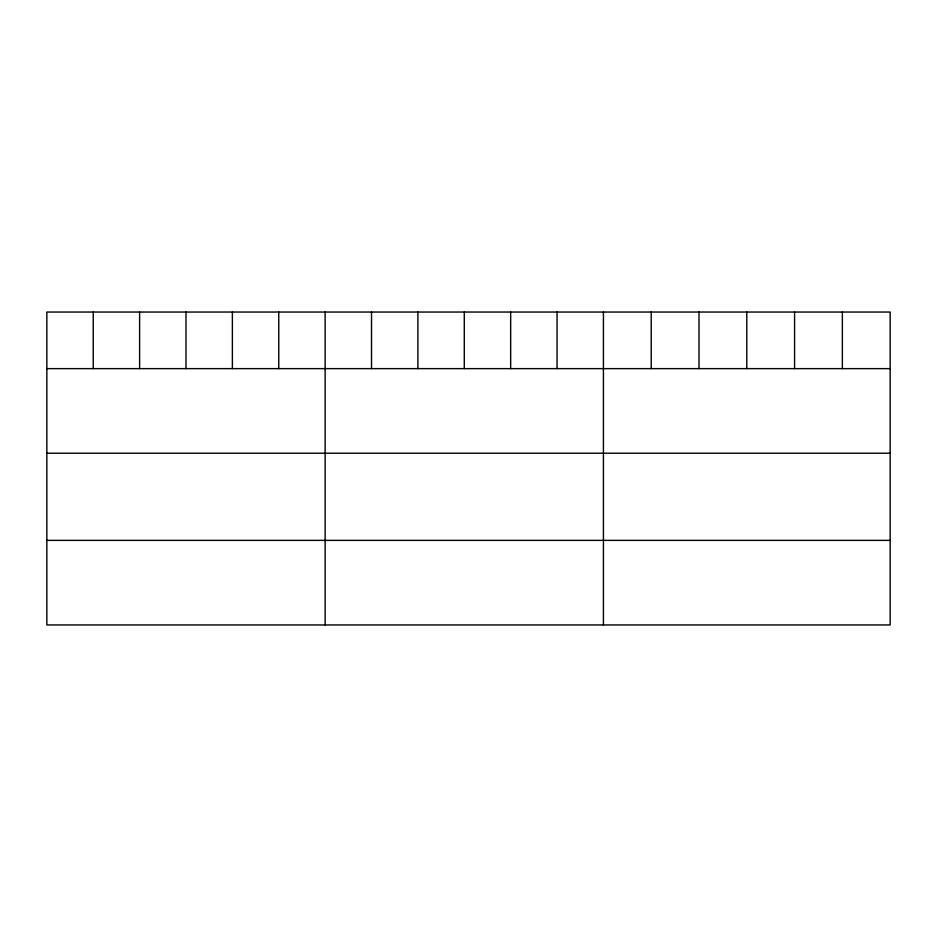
<?xml version="1.0" encoding="UTF-8"?>
<svg xmlns="http://www.w3.org/2000/svg" width="937" height="937" viewBox="0 0 937 937"><rect width="100%" height="100%" fill="white"/><g stroke="black" fill="none" stroke-linecap="round" stroke-linejoin="round"><path stroke-width="1.41" d="M890.15 368.628L890.15 624.956L46.85 624.956L46.85 312.044L890.15 312.044L890.15 368.628L46.85 368.628M46.85 453.215L890.15 453.215M46.85 540.368L890.15 540.368M842.363 312.044L842.363 368.628M794.576 312.044L794.576 368.628M746.789 312.044L746.789 368.628M699.002 312.044L699.002 368.628M651.215 312.044L651.215 368.628M603.428 312.044L603.428 624.956M557.046 312.044L557.046 368.628M510.665 312.044L510.665 368.628M464.283 312.044L464.283 368.628M417.902 312.044L417.902 368.628M371.52 312.044L371.52 368.628M325.139 312.044L325.139 624.956M278.757 312.044L278.757 368.628M232.376 312.044L232.376 368.628M185.994 312.044L185.994 368.628M139.613 312.044L139.613 368.628M93.231 312.044L93.231 368.628"/></g></svg>
